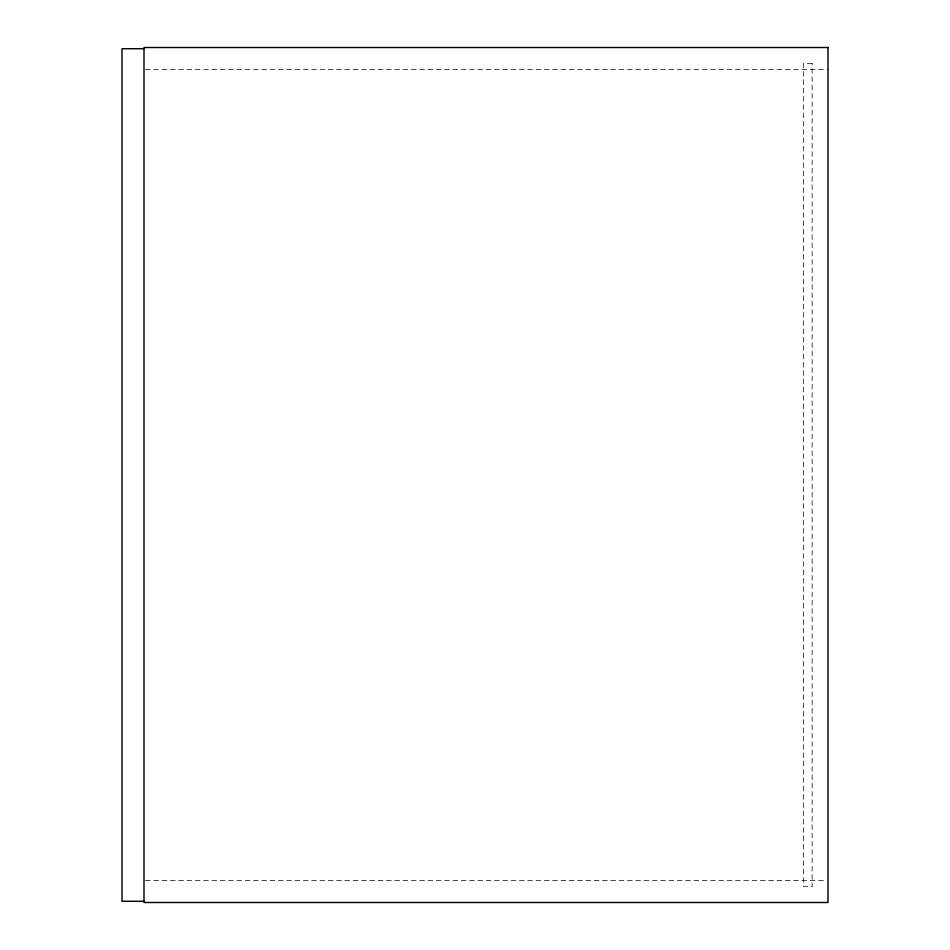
<?xml version="1.0" encoding="UTF-8"?>
<svg xmlns="http://www.w3.org/2000/svg" width="950" height="950" viewBox="0 0 950 950"><rect width="100%" height="100%" fill="white"/><g stroke="black" fill="none" stroke-linecap="round" stroke-linejoin="round"><path stroke-width="0.71" stroke-dasharray="4.75 3.56" d="M145.481 69.481L827.996 69.481M145.481 880.519L826.512 880.519M812.119 63.377L803.569 63.377L803.569 886.623L812.119 886.623L812.119 63.377"/><path stroke-width="1.43" d="M143.996 48.723L122.004 48.723L122.004 901.277L143.996 901.277M827.996 47.5L143.996 47.5L143.996 902.5L827.996 902.5L827.996 47.5"/></g></svg>
